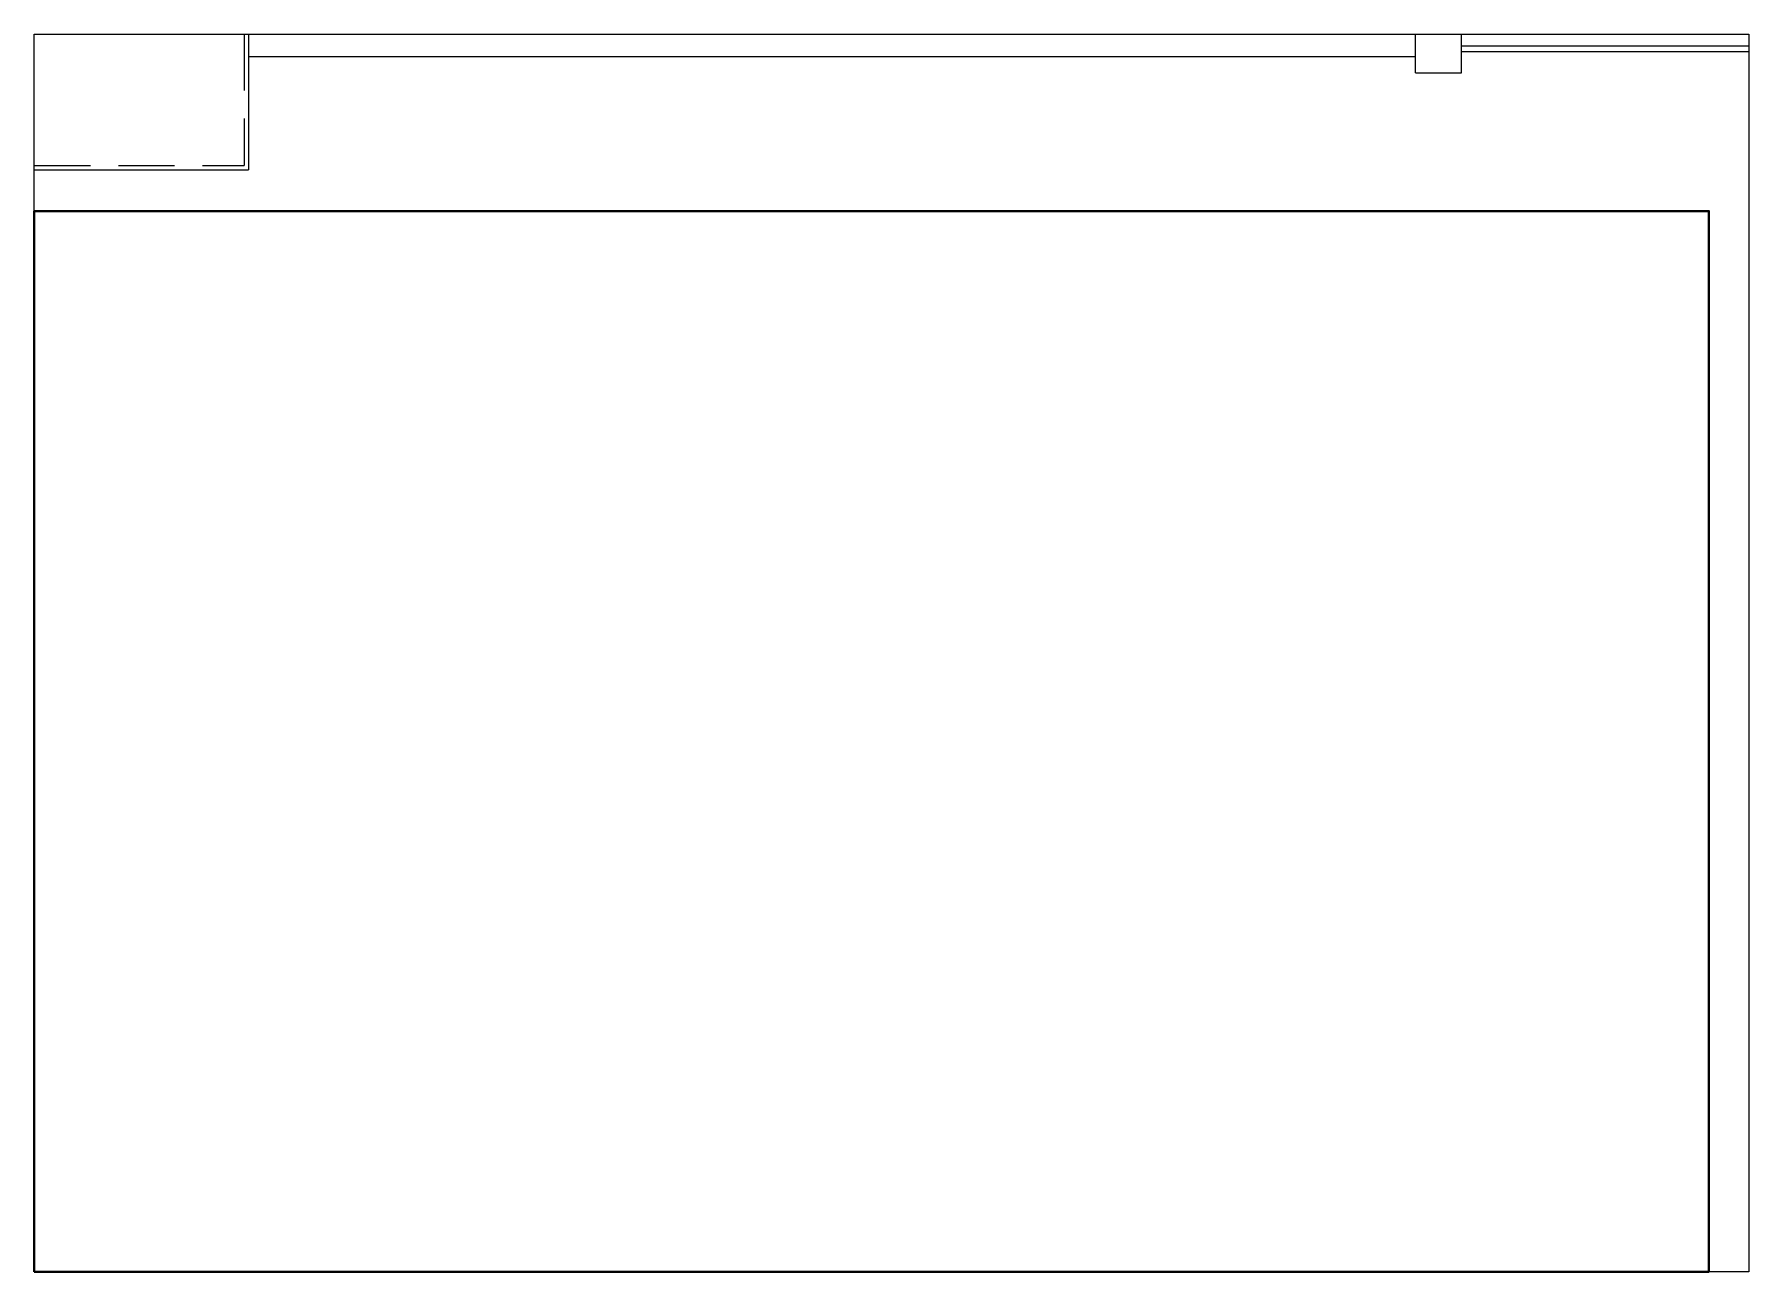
# Model space of a CAD drawing. Header units: millimetres. Extents: x -36498 to 56557, y -58468 to 154.
# Drawn here: x -10724 to -6844, y -31338 to -28538 of the extents above; entities that cross this region are included whole.
import ezdxf

# ---------------------------------------------------------------- set-up
doc = ezdxf.new("R2010")
doc.units = ezdxf.units.MM
doc.linetypes.add('DASHED', pattern=[19.05, 12.7, -6.35])
for name, color, linetype in [('01 Черновое', 7, 'Continuous'), ('03 Потолок', 7, 'Continuous'), ('04 Мебель', 5, 'Continuous')]:
    doc.layers.add(name, color=color, linetype=linetype)

msp = doc.modelspace()

# ---------------------------------------------------------------- linework, layer by layer
at = {"layer": '01 Черновое'}
msp.add_lwpolyline([(-10724.3, -31338.4), (-10724.3, -28538.4), (-6844.3, -28538.4), (-6844.3, -31338.4)], close=True, dxfattribs=at)
at = {"layer": '03 Потолок', "color": 1, "linetype": 'DASHED', "ltscale": 10}
for p in [(-10249.3, -28538.4), (-10724.3, -28835.4)]:
    msp.add_line(p, (-10249.3, -28835.4), dxfattribs=at)
at = {"layer": '03 Потолок', "color": 1, "lineweight": -2}
for p, q in [((-10239.8, -28538.4), (-10239.8, -28844.9)), ((-7598.3, -28625.4), (-7598.3, -28538.4)), ((-7494.3, -28625.4), (-7494.3, -28538.4)), ((-10239.8, -28588.4), (-7598.3, -28588.4)), ((-6844.3, -28565.4), (-7494.3, -28565.4)), ((-6844.3, -28577.9), (-7494.3, -28577.9)), ((-7598.3, -28625.4), (-7494.3, -28625.4)), ((-10724.3, -28844.9), (-10239.8, -28844.9))]:
    msp.add_line(p, q, dxfattribs=at)
at = {"layer": '04 Мебель', "lineweight": 40, "flags": 128}
msp.add_lwpolyline([(-10724.3, -31338.4), (-10724.3, -28938.4), (-6934.3, -28938.4), (-6934.3, -31338.4)], close=True, dxfattribs=at)

doc.saveas('drawing.dxf')
